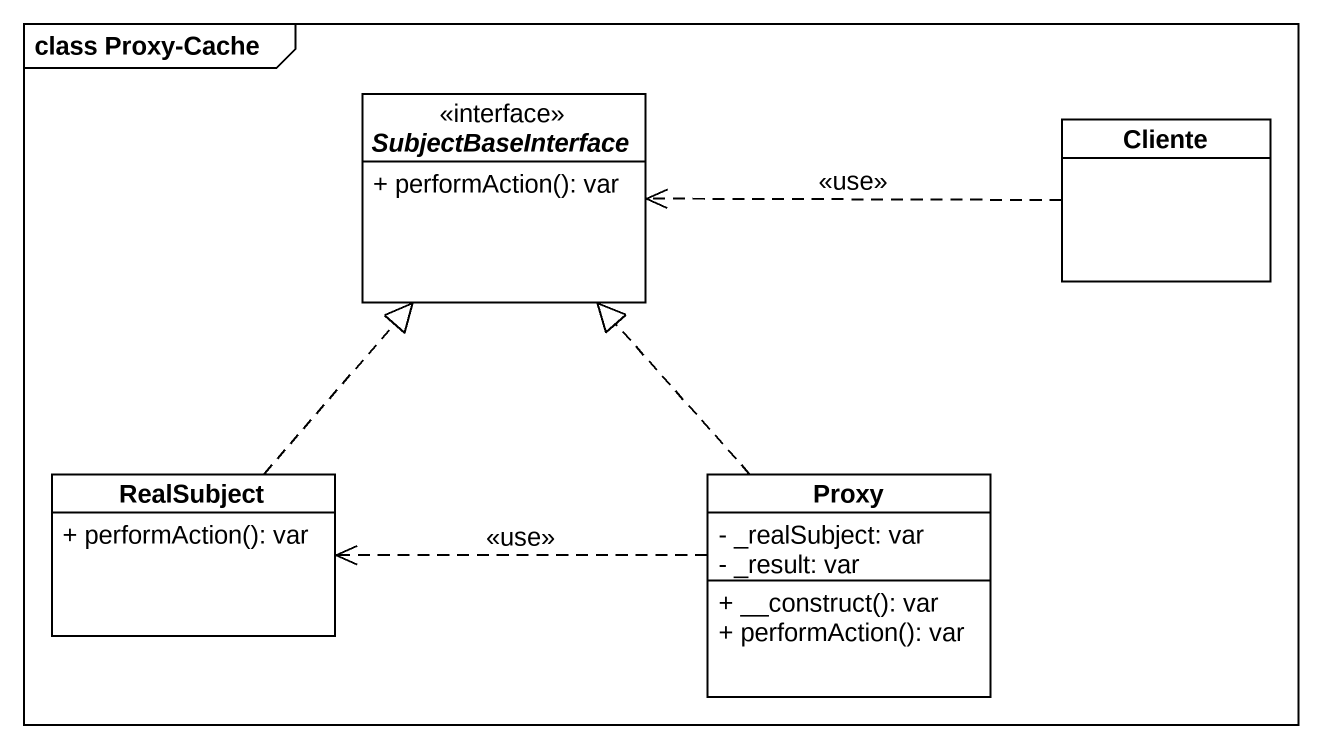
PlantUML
@startuml
mainframe class Proxy-Cache
hide circle
hide empty members
skinparam classAttributeIconSize 0
interface SubjectBaseInterface {
  + performAction(): var
}
class Cliente
class RealSubject {
  + performAction(): var
}
class Proxy {
  - _realSubject: var
  - _result: var
  + __construct(): var
  + performAction(): var
}
Cliente .left.> SubjectBaseInterface : <<use>>
RealSubject .up.|> SubjectBaseInterface
Proxy .up.|> SubjectBaseInterface
Proxy .left.> RealSubject : <<use>>
@enduml
